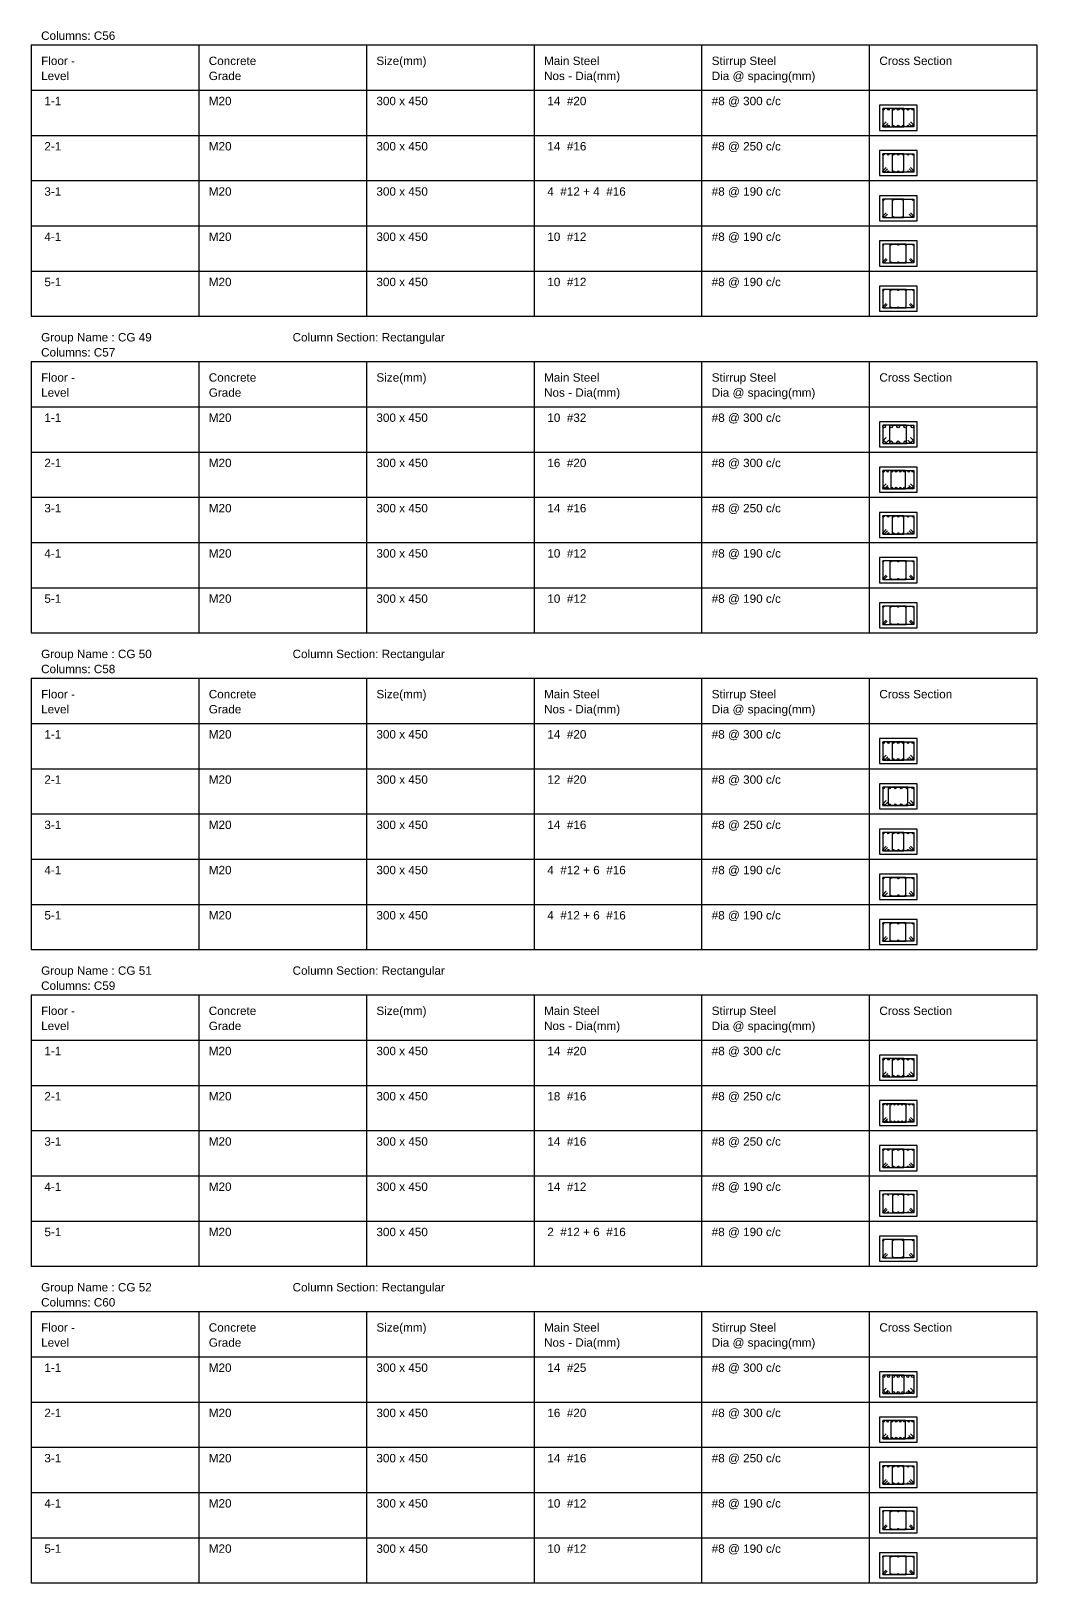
# Model space of a CAD drawing. Extents: x 28 to 264, y -211 to 74.
# Drawn here: x 73.06 to 85.06, y -140.88 to -122.35 of the extents above; entities that cross this region are included whole.
import ezdxf

# ---------------------------------------------------------------- set-up
doc = ezdxf.new("R2010")
doc.units = 0
doc.layers.add('Schedule', color=140, linetype='CONTINUOUS')
doc.styles.add('STRUDS_Arial', font='ARIAL.TTF', dxfattribs={"height": 0.04})

msp = doc.modelspace()

# ---------------------------------------------------------------- linework, layer by layer
at = {"layer": 'Schedule'}
for p, q in [((73.058, -122.52), (85.058, -122.52)), ((73.058, -122.52), (73.058, -125.76)), ((75.058, -122.52), (75.058, -125.76)), ((77.058, -122.52), (77.058, -125.76)), ((79.058, -122.52), (79.058, -125.76)), ((81.058, -122.52), (81.058, -125.76)), ((83.058, -122.52), (83.058, -125.76)), ((85.058, -122.52), (85.058, -125.76)), ((73.058, -123.06), (85.058, -123.06)), ((83.628, -123.24), (83.178, -123.24)), ((83.178, -123.24), (83.178, -123.54)), ((83.4714, -123.28), (83.218, -123.28)), ((83.218, -123.28), (83.218, -123.5)), ((83.3347, -123.5), (83.3347, -123.28)), ((83.3347, -123.28), (83.588, -123.28)), ((83.4714, -123.5), (83.4714, -123.28)), ((83.588, -123.28), (83.588, -123.5)), ((83.628, -123.54), (83.628, -123.24)), ((83.178, -123.54), (83.628, -123.54)), ((83.218, -123.48), (83.258, -123.44)), ((83.218, -123.5), (83.4714, -123.5)), ((83.238, -123.5), (83.278, -123.46)), ((83.588, -123.5), (83.3347, -123.5)), ((83.568, -123.5), (83.528, -123.46)), ((83.588, -123.48), (83.548, -123.44)), ((73.058, -123.6), (85.058, -123.6)), ((83.628, -123.78), (83.178, -123.78)), ((83.178, -123.78), (83.178, -124.08)), ((83.47, -123.82), (83.218, -123.82)), ((83.218, -123.82), (83.218, -124.04)), ((83.336, -124.04), (83.336, -123.82)), ((83.336, -123.82), (83.588, -123.82)), ((83.47, -124.04), (83.47, -123.82)), ((83.588, -123.82), (83.588, -124.04)), ((83.628, -124.08), (83.628, -123.78)), ((83.178, -124.08), (83.628, -124.08)), ((83.218, -124.024), (83.258, -123.984)), ((83.218, -124.04), (83.47, -124.04)), ((83.234, -124.04), (83.274, -124)), ((83.588, -124.04), (83.336, -124.04)), ((83.572, -124.04), (83.532, -124)), ((83.588, -124.024), (83.548, -123.984)), ((73.058, -124.14), (85.058, -124.14)), ((83.628, -124.32), (83.178, -124.32)), ((83.178, -124.32), (83.178, -124.62)), ((83.4653, -124.36), (83.218, -124.36)), ((83.218, -124.36), (83.218, -124.58)), ((83.3367, -124.58), (83.3367, -124.36)), ((83.3367, -124.36), (83.588, -124.36)), ((83.4653, -124.58), (83.4653, -124.36)), ((83.588, -124.36), (83.588, -124.58)), ((83.628, -124.62), (83.628, -124.32)), ((83.178, -124.62), (83.628, -124.62)), ((83.218, -124.564), (83.258, -124.524)), ((83.218, -124.58), (83.4653, -124.58)), ((83.234, -124.58), (83.274, -124.54)), ((83.588, -124.58), (83.3367, -124.58)), ((83.572, -124.58), (83.532, -124.54)), ((83.588, -124.564), (83.548, -124.524)), ((73.058, -124.68), (85.058, -124.68)), ((83.628, -124.86), (83.178, -124.86)), ((83.178, -124.86), (83.178, -125.16)), ((83.628, -125.16), (83.628, -124.86)), ((83.4985, -124.9), (83.218, -124.9)), ((83.218, -124.9), (83.218, -125.12)), ((83.3075, -125.12), (83.3075, -124.9)), ((83.3075, -124.9), (83.588, -124.9)), ((83.4985, -125.12), (83.4985, -124.9)), ((83.588, -124.9), (83.588, -125.12)), ((73.058, -125.22), (85.058, -125.22)), ((83.178, -125.16), (83.628, -125.16)), ((83.218, -125.108), (83.258, -125.068)), ((83.218, -125.12), (83.4985, -125.12)), ((83.23, -125.12), (83.27, -125.08)), ((83.588, -125.12), (83.3075, -125.12)), ((83.576, -125.12), (83.536, -125.08)), ((83.588, -125.108), (83.548, -125.068)), ((83.628, -125.4), (83.178, -125.4)), ((83.178, -125.4), (83.178, -125.7)), ((83.628, -125.7), (83.628, -125.4)), ((83.4985, -125.44), (83.218, -125.44)), ((83.218, -125.44), (83.218, -125.66)), ((83.3075, -125.66), (83.3075, -125.44)), ((83.3075, -125.44), (83.588, -125.44)), ((83.4985, -125.66), (83.4985, -125.44)), ((83.588, -125.44), (83.588, -125.66)), ((73.058, -125.76), (85.058, -125.76)), ((83.178, -125.7), (83.628, -125.7)), ((83.218, -125.648), (83.258, -125.608)), ((83.218, -125.66), (83.4985, -125.66)), ((83.23, -125.66), (83.27, -125.62)), ((83.588, -125.66), (83.3075, -125.66)), ((83.576, -125.66), (83.536, -125.62)), ((83.588, -125.648), (83.548, -125.608)), ((73.058, -126.3), (85.058, -126.3)), ((73.058, -126.3), (73.058, -129.54)), ((75.058, -126.3), (75.058, -129.54)), ((77.058, -126.3), (77.058, -129.54)), ((79.058, -126.3), (79.058, -129.54)), ((81.058, -126.3), (81.058, -129.54)), ((83.058, -126.3), (83.058, -129.54)), ((85.058, -126.3), (85.058, -129.54)), ((73.058, -126.84), (85.058, -126.84)), ((83.628, -127.02), (83.178, -127.02)), ((83.178, -127.02), (83.178, -127.32)), ((83.5035, -127.06), (83.218, -127.06)), ((83.218, -127.06), (83.218, -127.28)), ((83.3025, -127.28), (83.3025, -127.06)), ((83.3025, -127.06), (83.588, -127.06)), ((83.5035, -127.28), (83.5035, -127.06)), ((83.588, -127.06), (83.588, -127.28)), ((83.628, -127.32), (83.628, -127.02)), ((83.218, -127.248), (83.258, -127.208)), ((83.25, -127.28), (83.29, -127.24)), ((83.556, -127.28), (83.516, -127.24)), ((83.588, -127.248), (83.548, -127.208)), ((73.058, -127.38), (85.058, -127.38)), ((83.178, -127.32), (83.628, -127.32)), ((83.218, -127.28), (83.5035, -127.28)), ((83.588, -127.28), (83.3025, -127.28)), ((83.628, -127.56), (83.178, -127.56)), ((83.178, -127.56), (83.178, -127.86)), ((83.488, -127.6), (83.218, -127.6)), ((83.218, -127.6), (83.218, -127.82)), ((83.318, -127.82), (83.318, -127.6)), ((83.318, -127.6), (83.588, -127.6)), ((83.488, -127.82), (83.488, -127.6)), ((83.588, -127.6), (83.588, -127.82)), ((83.628, -127.86), (83.628, -127.56)), ((83.218, -127.8), (83.258, -127.76)), ((83.218, -127.82), (83.488, -127.82)), ((83.238, -127.82), (83.278, -127.78)), ((83.588, -127.82), (83.318, -127.82)), ((83.568, -127.82), (83.528, -127.78)), ((83.588, -127.8), (83.548, -127.76)), ((73.058, -127.92), (85.058, -127.92)), ((83.178, -127.86), (83.628, -127.86)), ((83.628, -128.1), (83.178, -128.1)), ((83.178, -128.1), (83.178, -128.4)), ((83.47, -128.14), (83.218, -128.14)), ((83.218, -128.14), (83.218, -128.36)), ((83.336, -128.36), (83.336, -128.14)), ((83.336, -128.14), (83.588, -128.14)), ((83.47, -128.36), (83.47, -128.14)), ((83.588, -128.14), (83.588, -128.36)), ((83.628, -128.4), (83.628, -128.1)), ((83.218, -128.344), (83.258, -128.304)), ((83.218, -128.36), (83.47, -128.36)), ((83.234, -128.36), (83.274, -128.32)), ((83.588, -128.36), (83.336, -128.36)), ((83.572, -128.36), (83.532, -128.32)), ((83.588, -128.344), (83.548, -128.304)), ((73.058, -128.46), (85.058, -128.46)), ((83.178, -128.4), (83.628, -128.4)), ((83.628, -128.64), (83.178, -128.64)), ((83.178, -128.64), (83.178, -128.94)), ((83.4985, -128.68), (83.218, -128.68)), ((83.218, -128.68), (83.218, -128.9)), ((83.3075, -128.9), (83.3075, -128.68)), ((83.3075, -128.68), (83.588, -128.68)), ((83.4985, -128.9), (83.4985, -128.68)), ((83.588, -128.68), (83.588, -128.9)), ((83.628, -128.94), (83.628, -128.64)), ((83.218, -128.888), (83.258, -128.848)), ((83.218, -128.9), (83.4985, -128.9)), ((83.23, -128.9), (83.27, -128.86)), ((83.588, -128.9), (83.3075, -128.9)), ((83.576, -128.9), (83.536, -128.86)), ((83.588, -128.888), (83.548, -128.848)), ((73.058, -129), (85.058, -129)), ((83.178, -128.94), (83.628, -128.94)), ((83.628, -129.18), (83.178, -129.18)), ((83.178, -129.18), (83.178, -129.48)), ((83.4985, -129.22), (83.218, -129.22)), ((83.218, -129.22), (83.218, -129.44)), ((83.3075, -129.44), (83.3075, -129.22)), ((83.3075, -129.22), (83.588, -129.22)), ((83.4985, -129.44), (83.4985, -129.22)), ((83.588, -129.22), (83.588, -129.44)), ((83.628, -129.48), (83.628, -129.18)), ((83.178, -129.48), (83.628, -129.48)), ((83.218, -129.428), (83.258, -129.388)), ((83.218, -129.44), (83.4985, -129.44)), ((83.23, -129.44), (83.27, -129.4)), ((83.588, -129.44), (83.3075, -129.44)), ((83.576, -129.44), (83.536, -129.4)), ((83.588, -129.428), (83.548, -129.388)), ((73.058, -129.54), (85.058, -129.54)), ((73.058, -130.08), (85.058, -130.08)), ((73.058, -130.08), (73.058, -133.32)), ((75.058, -130.08), (75.058, -133.32)), ((77.058, -130.08), (77.058, -133.32)), ((79.058, -130.08), (79.058, -133.32)), ((81.058, -130.08), (81.058, -133.32)), ((83.058, -130.08), (83.058, -133.32)), ((85.058, -130.08), (85.058, -133.32)), ((73.058, -130.62), (85.058, -130.62)), ((83.628, -130.8), (83.178, -130.8)), ((83.178, -130.8), (83.178, -131.1)), ((83.4714, -130.84), (83.218, -130.84)), ((83.218, -130.84), (83.218, -131.06)), ((83.3347, -131.06), (83.3347, -130.84)), ((83.3347, -130.84), (83.588, -130.84)), ((83.4714, -131.06), (83.4714, -130.84)), ((83.588, -130.84), (83.588, -131.06)), ((83.628, -131.1), (83.628, -130.8)), ((83.178, -131.1), (83.628, -131.1)), ((83.218, -131.04), (83.258, -131)), ((83.218, -131.06), (83.4714, -131.06)), ((83.238, -131.06), (83.278, -131.02)), ((83.588, -131.06), (83.3347, -131.06)), ((83.568, -131.06), (83.528, -131.02)), ((83.588, -131.04), (83.548, -131)), ((73.058, -131.16), (85.058, -131.16)), ((83.628, -131.34), (83.178, -131.34)), ((83.178, -131.34), (83.178, -131.64)), ((83.628, -131.64), (83.628, -131.34)), ((83.518, -131.38), (83.218, -131.38)), ((83.218, -131.38), (83.218, -131.6)), ((83.288, -131.6), (83.288, -131.38)), ((83.288, -131.38), (83.588, -131.38)), ((83.518, -131.6), (83.518, -131.38)), ((83.588, -131.38), (83.588, -131.6)), ((73.058, -131.7), (85.058, -131.7)), ((83.178, -131.64), (83.628, -131.64)), ((83.218, -131.58), (83.258, -131.54)), ((83.218, -131.6), (83.518, -131.6)), ((83.238, -131.6), (83.278, -131.56)), ((83.588, -131.6), (83.288, -131.6)), ((83.568, -131.6), (83.528, -131.56)), ((83.588, -131.58), (83.548, -131.54)), ((83.628, -131.88), (83.178, -131.88)), ((83.178, -131.88), (83.178, -132.18)), ((83.628, -132.18), (83.628, -131.88)), ((83.47, -131.92), (83.218, -131.92)), ((83.218, -131.92), (83.218, -132.14)), ((83.218, -132.124), (83.258, -132.084)), ((83.336, -132.14), (83.336, -131.92)), ((83.336, -131.92), (83.588, -131.92)), ((83.47, -132.14), (83.47, -131.92)), ((83.588, -132.124), (83.548, -132.084)), ((83.588, -131.92), (83.588, -132.14)), ((73.058, -132.24), (85.058, -132.24)), ((83.178, -132.18), (83.628, -132.18)), ((83.218, -132.14), (83.47, -132.14)), ((83.234, -132.14), (83.274, -132.1)), ((83.588, -132.14), (83.336, -132.14)), ((83.572, -132.14), (83.532, -132.1)), ((83.628, -132.42), (83.178, -132.42)), ((83.178, -132.42), (83.178, -132.72)), ((83.628, -132.72), (83.628, -132.42)), ((83.4955, -132.46), (83.218, -132.46)), ((83.218, -132.46), (83.218, -132.68)), ((83.218, -132.664), (83.258, -132.624)), ((83.234, -132.68), (83.274, -132.64)), ((83.3065, -132.68), (83.3065, -132.46)), ((83.3065, -132.46), (83.588, -132.46)), ((83.4955, -132.68), (83.4955, -132.46)), ((83.572, -132.68), (83.532, -132.64)), ((83.588, -132.664), (83.548, -132.624)), ((83.588, -132.46), (83.588, -132.68)), ((73.058, -132.78), (85.058, -132.78)), ((83.178, -132.72), (83.628, -132.72)), ((83.218, -132.68), (83.4955, -132.68)), ((83.588, -132.68), (83.3065, -132.68)), ((83.628, -132.96), (83.178, -132.96)), ((83.178, -132.96), (83.178, -133.26)), ((83.4955, -133), (83.218, -133)), ((83.218, -133), (83.218, -133.22)), ((83.3065, -133.22), (83.3065, -133)), ((83.3065, -133), (83.588, -133)), ((83.4955, -133.22), (83.4955, -133)), ((83.588, -133), (83.588, -133.22)), ((83.628, -133.26), (83.628, -132.96)), ((83.218, -133.204), (83.258, -133.164)), ((83.234, -133.22), (83.274, -133.18)), ((83.572, -133.22), (83.532, -133.18)), ((83.588, -133.204), (83.548, -133.164)), ((73.058, -133.32), (85.058, -133.32)), ((83.178, -133.26), (83.628, -133.26)), ((83.218, -133.22), (83.4955, -133.22)), ((83.588, -133.22), (83.3065, -133.22)), ((73.058, -133.86), (85.058, -133.86)), ((73.058, -133.86), (73.058, -137.1)), ((75.058, -133.86), (75.058, -137.1)), ((77.058, -133.86), (77.058, -137.1)), ((79.058, -133.86), (79.058, -137.1)), ((81.058, -133.86), (81.058, -137.1)), ((83.058, -133.86), (83.058, -137.1)), ((85.058, -133.86), (85.058, -137.1)), ((73.058, -134.4), (85.058, -134.4)), ((83.628, -134.58), (83.178, -134.58)), ((83.178, -134.58), (83.178, -134.88)), ((83.4714, -134.62), (83.218, -134.62)), ((83.218, -134.62), (83.218, -134.84)), ((83.3347, -134.84), (83.3347, -134.62)), ((83.3347, -134.62), (83.588, -134.62)), ((83.4714, -134.84), (83.4714, -134.62)), ((83.588, -134.62), (83.588, -134.84)), ((83.628, -134.88), (83.628, -134.58)), ((83.218, -134.82), (83.258, -134.78)), ((83.218, -134.84), (83.4714, -134.84)), ((83.238, -134.84), (83.278, -134.8)), ((83.588, -134.84), (83.3347, -134.84)), ((83.568, -134.84), (83.528, -134.8)), ((83.588, -134.82), (83.548, -134.78)), ((73.058, -134.94), (85.058, -134.94)), ((83.178, -134.88), (83.628, -134.88)), ((83.628, -135.12), (83.178, -135.12)), ((83.178, -135.12), (83.178, -135.42)), ((83.4995, -135.16), (83.218, -135.16)), ((83.218, -135.16), (83.218, -135.38)), ((83.3065, -135.38), (83.3065, -135.16)), ((83.3065, -135.16), (83.588, -135.16)), ((83.4995, -135.38), (83.4995, -135.16)), ((83.588, -135.16), (83.588, -135.38)), ((83.628, -135.42), (83.628, -135.12)), ((83.178, -135.42), (83.628, -135.42)), ((83.218, -135.364), (83.258, -135.324)), ((83.218, -135.38), (83.4995, -135.38)), ((83.234, -135.38), (83.274, -135.34)), ((83.588, -135.38), (83.3065, -135.38)), ((83.572, -135.38), (83.532, -135.34)), ((83.588, -135.364), (83.548, -135.324)), ((73.058, -135.48), (85.058, -135.48)), ((83.628, -135.66), (83.178, -135.66)), ((83.178, -135.66), (83.178, -135.96)), ((83.47, -135.7), (83.218, -135.7)), ((83.218, -135.7), (83.218, -135.92)), ((83.336, -135.92), (83.336, -135.7)), ((83.336, -135.7), (83.588, -135.7)), ((83.47, -135.92), (83.47, -135.7)), ((83.588, -135.7), (83.588, -135.92)), ((83.628, -135.96), (83.628, -135.66)), ((83.178, -135.96), (83.628, -135.96)), ((83.218, -135.904), (83.258, -135.864)), ((83.218, -135.92), (83.47, -135.92)), ((83.234, -135.92), (83.274, -135.88)), ((83.588, -135.92), (83.336, -135.92)), ((83.572, -135.92), (83.532, -135.88)), ((83.588, -135.904), (83.548, -135.864)), ((73.058, -136.02), (85.058, -136.02)), ((83.628, -136.2), (83.178, -136.2)), ((83.178, -136.2), (83.178, -136.5)), ((83.4687, -136.24), (83.218, -136.24)), ((83.218, -136.24), (83.218, -136.46)), ((83.3374, -136.46), (83.3374, -136.24)), ((83.3374, -136.24), (83.588, -136.24)), ((83.4687, -136.46), (83.4687, -136.24)), ((83.588, -136.24), (83.588, -136.46)), ((83.628, -136.5), (83.628, -136.2)), ((83.178, -136.5), (83.628, -136.5)), ((83.218, -136.448), (83.258, -136.408)), ((83.218, -136.46), (83.4687, -136.46)), ((83.23, -136.46), (83.27, -136.42)), ((83.588, -136.46), (83.3374, -136.46)), ((83.576, -136.46), (83.536, -136.42)), ((83.588, -136.448), (83.548, -136.408)), ((73.058, -136.56), (85.058, -136.56)), ((83.628, -136.74), (83.178, -136.74)), ((83.178, -136.74), (83.178, -137.04)), ((83.4687, -136.78), (83.218, -136.78)), ((83.218, -136.78), (83.218, -137)), ((83.3354, -137), (83.3354, -136.78)), ((83.3354, -136.78), (83.588, -136.78)), ((83.4687, -137), (83.4687, -136.78)), ((83.588, -136.78), (83.588, -137)), ((83.628, -137.04), (83.628, -136.74)), ((83.178, -137.04), (83.628, -137.04)), ((83.218, -136.984), (83.258, -136.944)), ((83.218, -137), (83.4687, -137)), ((83.234, -137), (83.274, -136.96)), ((83.588, -137), (83.3354, -137)), ((83.572, -137), (83.532, -136.96)), ((83.588, -136.984), (83.548, -136.944)), ((73.058, -137.1), (85.058, -137.1)), ((73.058, -137.64), (85.058, -137.64)), ((73.058, -137.64), (73.058, -140.88)), ((75.058, -137.64), (75.058, -140.88)), ((77.058, -137.64), (77.058, -140.88)), ((79.058, -137.64), (79.058, -140.88)), ((81.058, -137.64), (81.058, -140.88)), ((83.058, -137.64), (83.058, -140.88)), ((85.058, -137.64), (85.058, -140.88)), ((73.058, -138.18), (85.058, -138.18)), ((83.628, -138.36), (83.178, -138.36)), ((83.178, -138.36), (83.178, -138.66)), ((83.628, -138.66), (83.628, -138.36)), ((83.473, -138.4), (83.218, -138.4)), ((83.218, -138.4), (83.218, -138.62)), ((83.218, -138.595), (83.258, -138.555)), ((83.333, -138.62), (83.333, -138.4)), ((83.333, -138.4), (83.588, -138.4)), ((83.473, -138.62), (83.473, -138.4)), ((83.588, -138.595), (83.548, -138.555)), ((83.588, -138.4), (83.588, -138.62)), ((73.058, -138.72), (85.058, -138.72)), ((83.178, -138.66), (83.628, -138.66)), ((83.218, -138.62), (83.473, -138.62)), ((83.243, -138.62), (83.283, -138.58)), ((83.588, -138.62), (83.333, -138.62)), ((83.563, -138.62), (83.523, -138.58)), ((83.628, -138.9), (83.178, -138.9)), ((83.178, -138.9), (83.178, -139.2)), ((83.628, -139.2), (83.628, -138.9)), ((83.488, -138.94), (83.218, -138.94)), ((83.218, -138.94), (83.218, -139.16)), ((83.218, -139.14), (83.258, -139.1)), ((83.238, -139.16), (83.278, -139.12)), ((83.318, -139.16), (83.318, -138.94)), ((83.318, -138.94), (83.588, -138.94)), ((83.488, -139.16), (83.488, -138.94)), ((83.568, -139.16), (83.528, -139.12)), ((83.588, -139.14), (83.548, -139.1)), ((83.588, -138.94), (83.588, -139.16)), ((73.058, -139.26), (85.058, -139.26)), ((83.178, -139.2), (83.628, -139.2)), ((83.218, -139.16), (83.488, -139.16)), ((83.588, -139.16), (83.318, -139.16)), ((83.628, -139.44), (83.178, -139.44)), ((83.178, -139.44), (83.178, -139.74)), ((83.47, -139.48), (83.218, -139.48)), ((83.218, -139.48), (83.218, -139.7)), ((83.336, -139.7), (83.336, -139.48)), ((83.336, -139.48), (83.588, -139.48)), ((83.47, -139.7), (83.47, -139.48)), ((83.588, -139.48), (83.588, -139.7)), ((83.628, -139.74), (83.628, -139.44)), ((83.218, -139.684), (83.258, -139.644)), ((83.234, -139.7), (83.274, -139.66)), ((83.572, -139.7), (83.532, -139.66)), ((83.588, -139.684), (83.548, -139.644)), ((73.058, -139.8), (85.058, -139.8)), ((83.178, -139.74), (83.628, -139.74)), ((83.218, -139.7), (83.47, -139.7)), ((83.588, -139.7), (83.336, -139.7)), ((83.628, -139.98), (83.178, -139.98)), ((83.178, -139.98), (83.178, -140.28)), ((83.4985, -140.02), (83.218, -140.02)), ((83.218, -140.02), (83.218, -140.24)), ((83.3075, -140.24), (83.3075, -140.02)), ((83.3075, -140.02), (83.588, -140.02)), ((83.4985, -140.24), (83.4985, -140.02)), ((83.588, -140.02), (83.588, -140.24)), ((83.628, -140.28), (83.628, -139.98)), ((83.218, -140.228), (83.258, -140.188)), ((83.23, -140.24), (83.27, -140.2)), ((83.576, -140.24), (83.536, -140.2)), ((83.588, -140.228), (83.548, -140.188)), ((73.058, -140.34), (85.058, -140.34)), ((83.178, -140.28), (83.628, -140.28)), ((83.218, -140.24), (83.4985, -140.24)), ((83.588, -140.24), (83.3075, -140.24)), ((83.628, -140.52), (83.178, -140.52)), ((83.178, -140.52), (83.178, -140.82)), ((83.4985, -140.56), (83.218, -140.56)), ((83.218, -140.56), (83.218, -140.78)), ((83.3075, -140.78), (83.3075, -140.56)), ((83.3075, -140.56), (83.588, -140.56)), ((83.4985, -140.78), (83.4985, -140.56)), ((83.588, -140.56), (83.588, -140.78)), ((83.628, -140.82), (83.628, -140.52)), ((83.218, -140.768), (83.258, -140.728)), ((83.218, -140.78), (83.4985, -140.78)), ((83.23, -140.78), (83.27, -140.74)), ((83.588, -140.78), (83.3075, -140.78)), ((83.576, -140.78), (83.536, -140.74)), ((83.588, -140.768), (83.548, -140.728)), ((73.058, -140.88), (85.058, -140.88)), ((83.178, -140.82), (83.628, -140.82))]:
    msp.add_line(p, q, dxfattribs=at)
for centre, radius in [((83.228, -123.29), 0.01), ((83.2863, -123.29), 0.01), ((83.3447, -123.29), 0.01), ((83.403, -123.29), 0.01), ((83.4613, -123.29), 0.01), ((83.5197, -123.29), 0.01), ((83.578, -123.29), 0.01), ((83.228, -123.49), 0.01), ((83.2863, -123.49), 0.01), ((83.3447, -123.49), 0.01), ((83.403, -123.49), 0.01), ((83.4613, -123.49), 0.01), ((83.5197, -123.49), 0.01), ((83.578, -123.49), 0.01), ((83.226, -123.828), 0.008), ((83.285, -123.828), 0.008), ((83.344, -123.828), 0.008), ((83.403, -123.828), 0.008), ((83.462, -123.828), 0.008), ((83.521, -123.828), 0.008), ((83.58, -123.828), 0.008), ((83.226, -124.032), 0.008), ((83.285, -124.032), 0.008), ((83.344, -124.032), 0.008), ((83.403, -124.032), 0.008), ((83.462, -124.032), 0.008), ((83.521, -124.032), 0.008), ((83.58, -124.032), 0.008), ((83.226, -124.368), 0.008), ((83.3427, -124.368), 0.006), ((83.4594, -124.368), 0.006), ((83.58, -124.368), 0.008), ((83.226, -124.572), 0.008), ((83.3427, -124.574), 0.006), ((83.4594, -124.574), 0.006), ((83.58, -124.572), 0.008), ((83.224, -124.906), 0.006), ((83.3135, -124.906), 0.006), ((83.403, -124.906), 0.006), ((83.4925, -124.906), 0.006), ((83.582, -124.906), 0.006), ((83.224, -125.114), 0.006), ((83.3135, -125.114), 0.006), ((83.403, -125.114), 0.006), ((83.4925, -125.114), 0.006), ((83.582, -125.114), 0.006), ((83.224, -125.446), 0.006), ((83.3135, -125.446), 0.006), ((83.403, -125.446), 0.006), ((83.4925, -125.446), 0.006), ((83.582, -125.446), 0.006), ((83.224, -125.654), 0.006), ((83.3135, -125.654), 0.006), ((83.403, -125.654), 0.006), ((83.4925, -125.654), 0.006), ((83.582, -125.654), 0.006), ((83.234, -127.076), 0.016), ((83.3185, -127.076), 0.016), ((83.403, -127.076), 0.016), ((83.4875, -127.076), 0.016), ((83.572, -127.076), 0.016), ((83.234, -127.264), 0.016), ((83.3185, -127.264), 0.016), ((83.403, -127.264), 0.016), ((83.4875, -127.264), 0.016), ((83.572, -127.264), 0.016), ((83.228, -127.61), 0.01), ((83.278, -127.61), 0.01), ((83.328, -127.61), 0.01), ((83.378, -127.61), 0.01), ((83.428, -127.61), 0.01), ((83.478, -127.61), 0.01), ((83.528, -127.61), 0.01), ((83.578, -127.61), 0.01), ((83.228, -127.81), 0.01), ((83.278, -127.81), 0.01), ((83.328, -127.81), 0.01), ((83.378, -127.81), 0.01), ((83.428, -127.81), 0.01), ((83.478, -127.81), 0.01), ((83.528, -127.81), 0.01), ((83.578, -127.81), 0.01), ((83.226, -128.148), 0.008), ((83.285, -128.148), 0.008), ((83.344, -128.148), 0.008), ((83.403, -128.148), 0.008), ((83.462, -128.148), 0.008), ((83.521, -128.148), 0.008), ((83.58, -128.148), 0.008), ((83.226, -128.352), 0.008), ((83.285, -128.352), 0.008), ((83.344, -128.352), 0.008), ((83.403, -128.352), 0.008), ((83.462, -128.352), 0.008), ((83.521, -128.352), 0.008), ((83.58, -128.352), 0.008), ((83.224, -128.686), 0.006), ((83.3135, -128.686), 0.006), ((83.403, -128.686), 0.006), ((83.4925, -128.686), 0.006), ((83.582, -128.686), 0.006), ((83.224, -128.894), 0.006), ((83.3135, -128.894), 0.006), ((83.403, -128.894), 0.006), ((83.4925, -128.894), 0.006), ((83.582, -128.894), 0.006), ((83.224, -129.226), 0.006), ((83.3135, -129.226), 0.006), ((83.403, -129.226), 0.006), ((83.4925, -129.226), 0.006), ((83.582, -129.226), 0.006), ((83.224, -129.434), 0.006), ((83.3135, -129.434), 0.006), ((83.403, -129.434), 0.006), ((83.4925, -129.434), 0.006), ((83.582, -129.434), 0.006), ((83.228, -130.85), 0.01), ((83.2863, -130.85), 0.01), ((83.3447, -130.85), 0.01), ((83.403, -130.85), 0.01), ((83.4613, -130.85), 0.01), ((83.5197, -130.85), 0.01), ((83.578, -130.85), 0.01), ((83.228, -131.05), 0.01), ((83.2863, -131.05), 0.01), ((83.3447, -131.05), 0.01), ((83.403, -131.05), 0.01), ((83.4613, -131.05), 0.01), ((83.5197, -131.05), 0.01), ((83.578, -131.05), 0.01), ((83.228, -131.39), 0.01), ((83.298, -131.39), 0.01), ((83.368, -131.39), 0.01), ((83.438, -131.39), 0.01), ((83.508, -131.39), 0.01), ((83.578, -131.39), 0.01), ((83.228, -131.59), 0.01), ((83.298, -131.59), 0.01), ((83.368, -131.59), 0.01), ((83.438, -131.59), 0.01), ((83.508, -131.59), 0.01), ((83.578, -131.59), 0.01), ((83.226, -131.928), 0.008), ((83.285, -131.928), 0.008), ((83.344, -131.928), 0.008), ((83.403, -131.928), 0.008), ((83.462, -131.928), 0.008), ((83.521, -131.928), 0.008), ((83.58, -131.928), 0.008), ((83.226, -132.132), 0.008), ((83.285, -132.132), 0.008), ((83.344, -132.132), 0.008), ((83.403, -132.132), 0.008), ((83.462, -132.132), 0.008), ((83.521, -132.132), 0.008), ((83.58, -132.132), 0.008), ((83.226, -132.468), 0.008), ((83.3125, -132.468), 0.006), ((83.403, -132.468), 0.008), ((83.4895, -132.468), 0.006), ((83.58, -132.468), 0.008), ((83.226, -132.672), 0.008), ((83.3125, -132.674), 0.006), ((83.403, -132.672), 0.008), ((83.4895, -132.674), 0.006), ((83.58, -132.672), 0.008), ((83.226, -133.008), 0.008), ((83.3125, -133.008), 0.006), ((83.403, -133.008), 0.008), ((83.4895, -133.008), 0.006), ((83.58, -133.008), 0.008), ((83.226, -133.212), 0.008), ((83.3125, -133.214), 0.006), ((83.403, -133.212), 0.008), ((83.4895, -133.214), 0.006), ((83.58, -133.212), 0.008), ((83.228, -134.63), 0.01), ((83.2863, -134.63), 0.01), ((83.3447, -134.63), 0.01), ((83.403, -134.63), 0.01), ((83.4613, -134.63), 0.01), ((83.5197, -134.63), 0.01), ((83.578, -134.63), 0.01), ((83.228, -134.83), 0.01), ((83.2863, -134.83), 0.01), ((83.3447, -134.83), 0.01), ((83.403, -134.83), 0.01), ((83.4613, -134.83), 0.01), ((83.5197, -134.83), 0.01), ((83.578, -134.83), 0.01), ((83.226, -135.168), 0.008), ((83.2703, -135.168), 0.008), ((83.3145, -135.168), 0.008), ((83.3588, -135.168), 0.008), ((83.403, -135.168), 0.008), ((83.4473, -135.168), 0.008), ((83.4915, -135.168), 0.008), ((83.5358, -135.168), 0.008), ((83.58, -135.168), 0.008), ((83.226, -135.372), 0.008), ((83.2703, -135.372), 0.008), ((83.3145, -135.372), 0.008), ((83.3588, -135.372), 0.008), ((83.403, -135.372), 0.008), ((83.4473, -135.372), 0.008), ((83.4915, -135.372), 0.008), ((83.5358, -135.372), 0.008), ((83.58, -135.372), 0.008), ((83.226, -135.708), 0.008), ((83.285, -135.708), 0.008), ((83.344, -135.708), 0.008), ((83.403, -135.708), 0.008), ((83.462, -135.708), 0.008), ((83.521, -135.708), 0.008), ((83.58, -135.708), 0.008), ((83.226, -135.912), 0.008), ((83.285, -135.912), 0.008), ((83.344, -135.912), 0.008), ((83.403, -135.912), 0.008), ((83.462, -135.912), 0.008), ((83.521, -135.912), 0.008), ((83.58, -135.912), 0.008), ((83.224, -136.246), 0.006), ((83.2837, -136.246), 0.006), ((83.3434, -136.246), 0.006), ((83.403, -136.246), 0.006), ((83.4627, -136.246), 0.006), ((83.5223, -136.246), 0.006), ((83.582, -136.246), 0.006), ((83.224, -136.454), 0.006), ((83.2837, -136.454), 0.006), ((83.3434, -136.454), 0.006), ((83.403, -136.454), 0.006), ((83.4627, -136.454), 0.006), ((83.5223, -136.454), 0.006), ((83.582, -136.454), 0.006), ((83.226, -136.788), 0.008), ((83.3413, -136.788), 0.006), ((83.4607, -136.788), 0.008), ((83.58, -136.788), 0.008), ((83.226, -136.992), 0.008), ((83.3413, -136.994), 0.006), ((83.4607, -136.992), 0.008), ((83.58, -136.992), 0.008), ((83.2305, -138.413), 0.0125), ((83.288, -138.413), 0.0125), ((83.3455, -138.413), 0.0125), ((83.403, -138.413), 0.0125), ((83.4605, -138.413), 0.0125), ((83.518, -138.413), 0.0125), ((83.5755, -138.413), 0.0125), ((83.2305, -138.608), 0.0125), ((83.288, -138.608), 0.0125), ((83.3455, -138.608), 0.0125), ((83.403, -138.608), 0.0125), ((83.4605, -138.608), 0.0125), ((83.518, -138.608), 0.0125), ((83.5755, -138.608), 0.0125), ((83.228, -138.95), 0.01), ((83.278, -138.95), 0.01), ((83.328, -138.95), 0.01), ((83.378, -138.95), 0.01), ((83.428, -138.95), 0.01), ((83.478, -138.95), 0.01), ((83.528, -138.95), 0.01), ((83.578, -138.95), 0.01), ((83.228, -139.15), 0.01), ((83.278, -139.15), 0.01), ((83.328, -139.15), 0.01), ((83.378, -139.15), 0.01), ((83.428, -139.15), 0.01), ((83.478, -139.15), 0.01), ((83.528, -139.15), 0.01), ((83.578, -139.15), 0.01), ((83.226, -139.488), 0.008), ((83.285, -139.488), 0.008), ((83.344, -139.488), 0.008), ((83.403, -139.488), 0.008), ((83.462, -139.488), 0.008), ((83.521, -139.488), 0.008), ((83.58, -139.488), 0.008), ((83.226, -139.692), 0.008), ((83.285, -139.692), 0.008), ((83.344, -139.692), 0.008), ((83.403, -139.692), 0.008), ((83.462, -139.692), 0.008), ((83.521, -139.692), 0.008), ((83.58, -139.692), 0.008), ((83.224, -140.026), 0.006), ((83.3135, -140.026), 0.006), ((83.403, -140.026), 0.006), ((83.4925, -140.026), 0.006), ((83.582, -140.026), 0.006), ((83.224, -140.234), 0.006), ((83.3135, -140.234), 0.006), ((83.403, -140.234), 0.006), ((83.4925, -140.234), 0.006), ((83.582, -140.234), 0.006), ((83.224, -140.566), 0.006), ((83.3135, -140.566), 0.006), ((83.403, -140.566), 0.006), ((83.4925, -140.566), 0.006), ((83.582, -140.566), 0.006), ((83.224, -140.774), 0.006), ((83.3135, -140.774), 0.006), ((83.403, -140.774), 0.006), ((83.4925, -140.774), 0.006), ((83.582, -140.774), 0.006)]:
    msp.add_circle(centre, radius, dxfattribs=at)

# ---------------------------------------------------------------- texts
at = {"layer": 'Schedule', "style": 'STRUDS_Arial'}
for s, p in [('Columns: C56 ', (73.178, -122.46)), ('Floor - ', (73.178, -122.76)), ('Concrete', (75.178, -122.76)), ('Size(mm)', (77.178, -122.76)), ('Main Steel', (79.178, -122.76)), ('Stirrup Steel', (81.178, -122.76)), ('Cross Section', (83.178, -122.76)), ('Level', (73.178, -122.94)), ('Grade', (75.178, -122.94)), ('Nos - Dia(mm)', (79.178, -122.94)), ('Dia @ spacing(mm)', (81.178, -122.94)), (' 1-1', (73.178, -123.24)), ('M20', (75.178, -123.24)), ('300 x 450 ', (77.178, -123.24)), (' 14  #20 ', (79.178, -123.24)), ('#8 @ 300 c/c', (81.178, -123.24)), (' 2-1', (73.178, -123.78)), ('M20', (75.178, -123.78)), ('300 x 450 ', (77.178, -123.78)), (' 14  #16 ', (79.178, -123.78)), ('#8 @ 250 c/c', (81.178, -123.78)), (' 3-1', (73.178, -124.32)), ('M20', (75.178, -124.32)), ('300 x 450 ', (77.178, -124.32)), (' 4  #12 + 4  #16 ', (79.178, -124.32)), ('#8 @ 190 c/c', (81.178, -124.32)), (' 4-1', (73.178, -124.86)), ('M20', (75.178, -124.86)), ('300 x 450 ', (77.178, -124.86)), (' 10  #12 ', (79.178, -124.86)), ('#8 @ 190 c/c', (81.178, -124.86)), (' 5-1', (73.178, -125.4)), ('M20', (75.178, -125.4)), ('300 x 450 ', (77.178, -125.4)), (' 10  #12 ', (79.178, -125.4)), ('#8 @ 190 c/c', (81.178, -125.4)), ('Group Name : CG 49', (73.178, -126.06)), ('Column Section: Rectangular ', (76.178, -126.06)), ('Columns: C57 ', (73.178, -126.24)), ('Floor - ', (73.178, -126.54)), ('Concrete', (75.178, -126.54)), ('Size(mm)', (77.178, -126.54)), ('Main Steel', (79.178, -126.54)), ('Stirrup Steel', (81.178, -126.54)), ('Cross Section', (83.178, -126.54)), ('Level', (73.178, -126.72)), ('Grade', (75.178, -126.72)), ('Nos - Dia(mm)', (79.178, -126.72)), ('Dia @ spacing(mm)', (81.178, -126.72)), (' 1-1', (73.178, -127.02)), ('M20', (75.178, -127.02)), ('300 x 450 ', (77.178, -127.02)), (' 10  #32 ', (79.178, -127.02)), ('#8 @ 300 c/c', (81.178, -127.02)), (' 2-1', (73.178, -127.56)), ('M20', (75.178, -127.56)), ('300 x 450 ', (77.178, -127.56)), (' 16  #20 ', (79.178, -127.56)), ('#8 @ 300 c/c', (81.178, -127.56)), (' 3-1', (73.178, -128.1)), ('M20', (75.178, -128.1)), ('300 x 450 ', (77.178, -128.1)), (' 14  #16 ', (79.178, -128.1)), ('#8 @ 250 c/c', (81.178, -128.1)), (' 4-1', (73.178, -128.64)), ('M20', (75.178, -128.64)), ('300 x 450 ', (77.178, -128.64)), (' 10  #12 ', (79.178, -128.64)), ('#8 @ 190 c/c', (81.178, -128.64)), (' 5-1', (73.178, -129.18)), ('M20', (75.178, -129.18)), ('300 x 450 ', (77.178, -129.18)), (' 10  #12 ', (79.178, -129.18)), ('#8 @ 190 c/c', (81.178, -129.18)), ('Group Name : CG 50', (73.178, -129.84)), ('Column Section: Rectangular ', (76.178, -129.84)), ('Columns: C58 ', (73.178, -130.02)), ('Floor - ', (73.178, -130.32)), ('Concrete', (75.178, -130.32)), ('Size(mm)', (77.178, -130.32)), ('Main Steel', (79.178, -130.32)), ('Stirrup Steel', (81.178, -130.32)), ('Cross Section', (83.178, -130.32)), ('Level', (73.178, -130.5)), ('Grade', (75.178, -130.5)), ('Nos - Dia(mm)', (79.178, -130.5)), ('Dia @ spacing(mm)', (81.178, -130.5)), (' 1-1', (73.178, -130.8)), ('M20', (75.178, -130.8)), ('300 x 450 ', (77.178, -130.8)), (' 14  #20 ', (79.178, -130.8)), ('#8 @ 300 c/c', (81.178, -130.8)), (' 2-1', (73.178, -131.34)), ('M20', (75.178, -131.34)), ('300 x 450 ', (77.178, -131.34)), (' 12  #20 ', (79.178, -131.34)), ('#8 @ 300 c/c', (81.178, -131.34)), (' 3-1', (73.178, -131.88)), ('M20', (75.178, -131.88)), ('300 x 450 ', (77.178, -131.88)), (' 14  #16 ', (79.178, -131.88)), ('#8 @ 250 c/c', (81.178, -131.88)), (' 4-1', (73.178, -132.42)), ('M20', (75.178, -132.42)), ('300 x 450 ', (77.178, -132.42)), (' 4  #12 + 6  #16 ', (79.178, -132.42)), ('#8 @ 190 c/c', (81.178, -132.42)), (' 5-1', (73.178, -132.96)), ('M20', (75.178, -132.96)), ('300 x 450 ', (77.178, -132.96)), (' 4  #12 + 6  #16 ', (79.178, -132.96)), ('#8 @ 190 c/c', (81.178, -132.96)), ('Group Name : CG 51', (73.178, -133.62)), ('Column Section: Rectangular ', (76.178, -133.62)), ('Columns: C59 ', (73.178, -133.8)), ('Floor - ', (73.178, -134.1)), ('Concrete', (75.178, -134.1)), ('Size(mm)', (77.178, -134.1)), ('Main Steel', (79.178, -134.1)), ('Stirrup Steel', (81.178, -134.1)), ('Cross Section', (83.178, -134.1)), ('Level', (73.178, -134.28)), ('Grade', (75.178, -134.28)), ('Nos - Dia(mm)', (79.178, -134.28)), ('Dia @ spacing(mm)', (81.178, -134.28)), (' 1-1', (73.178, -134.58)), ('M20', (75.178, -134.58)), ('300 x 450 ', (77.178, -134.58)), (' 14  #20 ', (79.178, -134.58)), ('#8 @ 300 c/c', (81.178, -134.58)), (' 2-1', (73.178, -135.12)), ('M20', (75.178, -135.12)), ('300 x 450 ', (77.178, -135.12)), (' 18  #16 ', (79.178, -135.12)), ('#8 @ 250 c/c', (81.178, -135.12)), (' 3-1', (73.178, -135.66)), ('M20', (75.178, -135.66)), ('300 x 450 ', (77.178, -135.66)), (' 14  #16 ', (79.178, -135.66)), ('#8 @ 250 c/c', (81.178, -135.66)), (' 4-1', (73.178, -136.2)), ('M20', (75.178, -136.2)), ('300 x 450 ', (77.178, -136.2)), (' 14  #12 ', (79.178, -136.2)), ('#8 @ 190 c/c', (81.178, -136.2)), (' 5-1', (73.178, -136.74)), ('M20', (75.178, -136.74)), ('300 x 450 ', (77.178, -136.74)), (' 2  #12 + 6  #16 ', (79.178, -136.74)), ('#8 @ 190 c/c', (81.178, -136.74)), ('Group Name : CG 52', (73.178, -137.4)), ('Column Section: Rectangular ', (76.178, -137.4)), ('Columns: C60 ', (73.178, -137.58)), ('Floor - ', (73.178, -137.88)), ('Concrete', (75.178, -137.88)), ('Size(mm)', (77.178, -137.88)), ('Main Steel', (79.178, -137.88)), ('Stirrup Steel', (81.178, -137.88)), ('Cross Section', (83.178, -137.88)), ('Level', (73.178, -138.06)), ('Grade', (75.178, -138.06)), ('Nos - Dia(mm)', (79.178, -138.06)), ('Dia @ spacing(mm)', (81.178, -138.06)), (' 1-1', (73.178, -138.36)), ('M20', (75.178, -138.36)), ('300 x 450 ', (77.178, -138.36)), (' 14  #25 ', (79.178, -138.36)), ('#8 @ 300 c/c', (81.178, -138.36)), (' 2-1', (73.178, -138.9)), ('M20', (75.178, -138.9)), ('300 x 450 ', (77.178, -138.9)), (' 16  #20 ', (79.178, -138.9)), ('#8 @ 300 c/c', (81.178, -138.9)), (' 3-1', (73.178, -139.44)), ('M20', (75.178, -139.44)), ('300 x 450 ', (77.178, -139.44)), (' 14  #16 ', (79.178, -139.44)), ('#8 @ 250 c/c', (81.178, -139.44)), (' 4-1', (73.178, -139.98)), ('M20', (75.178, -139.98)), ('300 x 450 ', (77.178, -139.98)), (' 10  #12 ', (79.178, -139.98)), ('#8 @ 190 c/c', (81.178, -139.98)), (' 5-1', (73.178, -140.52)), ('M20', (75.178, -140.52)), ('300 x 450 ', (77.178, -140.52)), (' 10  #12 ', (79.178, -140.52)), ('#8 @ 190 c/c', (81.178, -140.52))]:
    msp.add_text(s, height=0.1, dxfattribs=at).set_placement(p)

doc.saveas('drawing.dxf')
